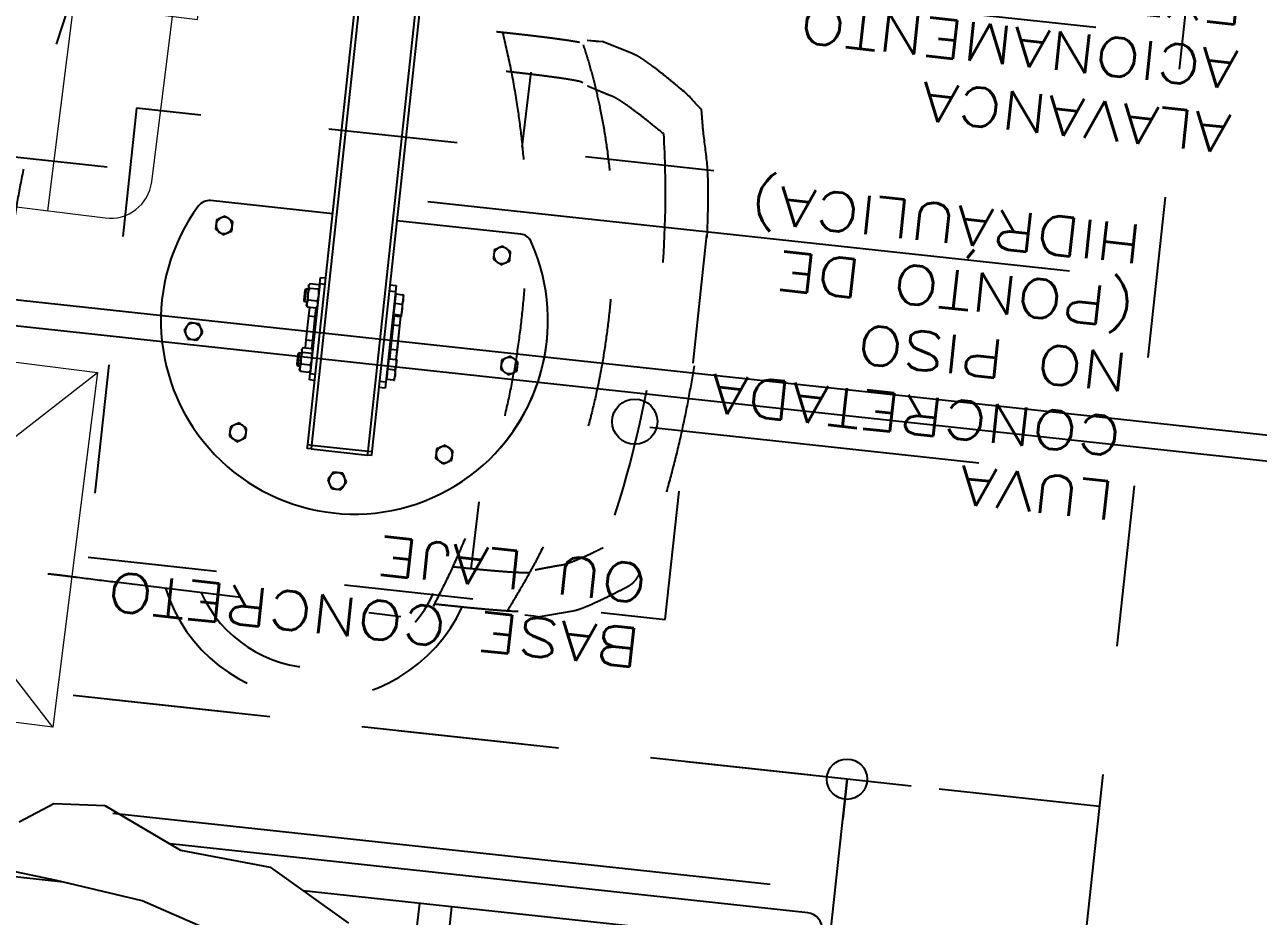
# Model space of a CAD drawing. Extents: x -14.2 to 52.3, y 2.5 to 90.9.
# Drawn here: x 28.096 to 29.052, y 37.531 to 38.222 of the extents above; entities that cross this region are included whole.
import ezdxf

# ---------------------------------------------------------------- set-up
doc = ezdxf.new("R2010")
doc.units = 0
for name, pattern in [('limpo_PINI-PSG-PE-0102-LAZ-R00$0$DASHDOT', [1, 0.5, -0.25, 0, -0.25]), ('limpo_PINI-PSG-PE-0102-LAZ-R00$0$DASHED2', [0.375, 0.25, -0.125]), ('limpo_PINI-PSG-PE-0102-LAZ-R00$0$HIDDEN', [0.375, 0.25, -0.125]), ('limpo_PINI-PSG-PE-0102-LAZ-R00$0$HIDDEN2', [0.1875, 0.125, -0.0625])]:
    doc.linetypes.add(name, pattern=pattern)
for name, color, linetype in [('limpo_PINI-PSG-PE-0102-LAZ-R00$0$E-TOMADAS', 1, 'Continuous'), ('limpo_PINI-PSG-PE-0102-LAZ-R00$0$LUMINÁRIAS', 1, 'Continuous'), ('limpo_PINI-PSG-PE-0102-LAZ-R00$0$PA_EQUI', 1, 'Continuous'), ('limpo_PINI-PSG-PE-0102-LAZ-R00$0$PA_INST_HIDR', 162, 'Continuous'), ('limpo_PINI-PSG-PE-0102-LAZ-R00$0$PA_PROJ_I', 2, 'limpo_PINI-PSG-PE-0102-LAZ-R00$0$DASHDOT'), ('limpo_PINI-PSG-PE-0102-LAZ-R00$0$XR_ELET', 31, 'Continuous'), ('XR_ARQT', 7, 'Continuous')]:
    doc.layers.add(name, color=color, linetype=linetype)
doc.layers.add('limpo_PINI-PSG-PE-0102-LAZ-R00$0$PA_VIEW', color=1, linetype='Continuous', plot=False)
doc.styles.add('limpo_PINI-PSG-PE-0102-LAZ-R00$0$COTA', font='romans.shx', dxfattribs={"width": 1.25})
doc.dimstyles.new('limpo_PINI-PSG-PE-0102-LAZ-R00$0$PA25-ARQ_2', dxfattribs={"dimscale": 0.025, "dimtxt": 1.5, "dimasz": 1.25, "dimexe": 0, "dimexo": 2, "dimgap": 0.8, "dimtad": 1, "dimdec": 0, "dimlfac": 100, "dimdsep": 46, "dimtxsty": 'limpo_PINI-PSG-PE-0102-LAZ-R00$0$COTA', "dimblk": 'limpo_PINI-PSG-PE-0102-LAZ-R00$0$_Origin', "dimcen": 2.5, "dimclrd": 256, "dimclre": 256, "dimclrt": 2, "dimadec": 0, "dimazin": 0, "dimtfac": 1, "dimtdec": 0, "dimtix": 1, "dimtmove": 2, "dimatfit": 3, "dimldrblk": 'limpo_PINI-PSG-PE-0102-LAZ-R00$0$setaleader', "dimfxl": 0, "dimarcsym": 0})

# ---------------------------------------------------------------- blocks, each defined once
blk = doc.blocks.new('limpo_PINI-PSG-PE-0102-LAZ-R00$0$A$C74B64764')
at = {"color": 251, "linetype": 'limpo_PINI-PSG-PE-0102-LAZ-R00$0$HIDDEN', "ltscale": 0.2}
for p, q in [((0.16313, 0.78818), (-0.06179, 0.79102)), ((-0.19379, 0.77261), (-0.16889, 0.77961)), ((-0.15718, 0.77934), (-0.1572, 0.77934)), ((-0.19474, 0.77237), (-0.19379, 0.77261)), ((-0.15742, 0.74628), (-0.15574, 0.74677)), ((-0.11194, 0.74845), (-0.1126, 0.69601)), ((-0.1161, 0.41908), (-0.11683, 0.36077)), ((-0.15742, 0.36445), (-0.15574, 0.36396)), ((-0.19474, 0.33837), (-0.19379, 0.33812)), ((-0.19379, 0.33812), (-0.16889, 0.33113)), ((-0.15718, 0.3314), (-0.1572, 0.3314))]:
    blk.add_line(p, q, dxfattribs=at)
at = {"color": 251, "linetype": 'limpo_PINI-PSG-PE-0102-LAZ-R00$0$HIDDEN', "ltscale": 0.2, "flags": 128}
for points in [[(-0.1572, 0.77934), (-0.16382, 0.77949), (-0.16889, 0.77961)], [(-0.15718, 0.77934), (-0.16413, 0.7795), (-0.16888, 0.77961)], [(-0.1572, 0.3314), (-0.16382, 0.33125), (-0.16889, 0.33113)], [(-0.15718, 0.3314), (-0.16413, 0.33124), (-0.16888, 0.33113)]]:
    blk.add_lwpolyline(points, dxfattribs=at)
at = {"color": 251, "linetype": 'limpo_PINI-PSG-PE-0102-LAZ-R00$0$HIDDEN', "ltscale": 0.2}
for centre, radius, start, end in [((0.00885, 0.73928), 0.12351, 23.58527, 161.50096), ((0.00885, 0.73928), 0.09886, 30.22586, 161.50096), ((0.12518, -2.23341), 3.02183, 88.75982, 89.28027), ((-0.00131, 0.56687), 0.15, 142.66981, 210.23657), ((-0.12227, 0.49637), 0.01, 210.23657, 243.03178)]:
    blk.add_arc(centre, radius, start, end, dxfattribs=at)
at = {"color": 251, "linetype": 'limpo_PINI-PSG-PE-0102-LAZ-R00$0$DASHED2'}
blk.add_arc((0, 0), 0.96433, 264.80472, 48.79405, dxfattribs=at)
at = {"color": 251, "linetype": 'limpo_PINI-PSG-PE-0102-LAZ-R00$0$HIDDEN', "ltscale": 0.2}
for points, knots in [([(0.2138, 0.78744), (0.2114, 0.78745), (0.20654, 0.78746), (0.20008, 0.78754), (0.19474, 0.78762), (0.19197, 0.78768), (0.19058, 0.78771)], [0, 0, 0, 0, 0.314845, 0.638822, 0.818589, 1, 1, 1, 1]), ([(-0.15453, 0.33496), (-0.15677, 0.34007), (-0.16125, 0.35029), (-0.16732, 0.36618), (-0.17327, 0.38358), (-0.17891, 0.40261), (-0.18408, 0.42331), (-0.18841, 0.44444), (-0.19189, 0.46589), (-0.19451, 0.48765), (-0.19623, 0.50967), (-0.19707, 0.5319), (-0.19701, 0.55425), (-0.19608, 0.5766), (-0.19426, 0.59885), (-0.19157, 0.62095), (-0.18797, 0.64285), (-0.18348, 0.66452), (-0.17814, 0.68588), (-0.17198, 0.70683), (-0.165, 0.72726), (-0.15743, 0.7468), (-0.15182, 0.7592), (-0.1491, 0.76522), (-0.14721, 0.76939), (-0.14533, 0.77357), (-0.14344, 0.77774)], [0, 0, 0, 0, 0.040215, 0.080451, 0.120666, 0.169339, 0.218126, 0.266952, 0.315739, 0.364411, 0.413338, 0.462418, 0.511577, 0.560737, 0.609817, 0.658744, 0.707765, 0.756942, 0.806199, 0.855456, 0.904635, 0.953657, 1, 1, 1, 1.032094, 1.032094, 1.032094, 1.032094]), ([(-0.08673, 0.77849), (-0.08801, 0.77849), (-0.09105, 0.77851), (-0.09575, 0.77851), (-0.10084, 0.7785), (-0.10581, 0.77849), (-0.11064, 0.77845), (-0.11532, 0.77841), (-0.11984, 0.77835), (-0.12419, 0.77829), (-0.12833, 0.77821), (-0.13228, 0.77811), (-0.136, 0.77801), (-0.13949, 0.7779), (-0.14275, 0.77777), (-0.14576, 0.77763), (-0.1485, 0.77748), (-0.15045, 0.77736), (-0.1514, 0.77729), (-0.15162, 0.77727)], [0, 0, 0, 0, 0.045132, 0.107178, 0.169235, 0.231306, 0.293396, 0.355509, 0.41765, 0.479829, 0.542054, 0.604339, 0.666702, 0.729171, 0.791781, 0.85459, 0.917687, 0.98122, 1, 1, 1, 1]), ([(-0.0914, 0.33235), (-0.09454, 0.3413), (-0.1008, 0.35922), (-0.10833, 0.38542), (-0.11454, 0.41067), (-0.1195, 0.43491), (-0.12351, 0.45934), (-0.1266, 0.48415), (-0.12872, 0.50932), (-0.12984, 0.5348), (-0.12993, 0.56029), (-0.129, 0.58554), (-0.12707, 0.6105), (-0.12418, 0.63514), (-0.12033, 0.65962), (-0.11547, 0.68412), (-0.10959, 0.7086), (-0.10264, 0.733), (-0.0948, 0.75709), (-0.08876, 0.77281), (-0.08575, 0.78067)], [0, 0, 0, 0, 0.062097, 0.124332, 0.178111, 0.231936, 0.28576, 0.339537, 0.39491, 0.450334, 0.505759, 0.561131, 0.615164, 0.669246, 0.723329, 0.777364, 0.832997, 0.88868, 0.944365, 1, 1, 1, 1]), ([(0.24588, 0.77556), (0.24768, 0.76764), (0.25139, 0.75137), (0.25617, 0.7264), (0.26037, 0.70076), (0.26385, 0.6749), (0.26662, 0.64866), (0.26865, 0.62206), (0.26991, 0.59513), (0.27038, 0.56811), (0.27007, 0.54128), (0.26899, 0.51466), (0.26717, 0.48829), (0.26461, 0.46201), (0.26129, 0.43564), (0.25719, 0.40922), (0.2523, 0.3828), (0.24673, 0.35658), (0.24242, 0.33933), (0.24026, 0.33071)], [0, 0, 0, 0, 0.055419, 0.113781, 0.172182, 0.230582, 0.288941, 0.348663, 0.408431, 0.468198, 0.527919, 0.586226, 0.644575, 0.702925, 0.761233, 0.820902, 0.880614, 0.940327, 1, 1, 1, 1]), ([(-0.23489, 0.74859), (-0.23244, 0.75025), (-0.22755, 0.75357), (-0.22076, 0.75798), (-0.21445, 0.76194), (-0.20891, 0.76526), (-0.20419, 0.76794), (-0.20026, 0.77002), (-0.197, 0.77157), (-0.1955, 0.7721), (-0.19474, 0.77237)], [0, 0, 0, 0, 0.1276934, 0.2553775, 0.3853173, 0.515242, 0.6350309, 0.7548119, 0.8774071, 1, 1, 1, 1]), ([(-0.24197, 0.73739), (-0.2416, 0.73855), (-0.24086, 0.74086), (-0.23903, 0.74415), (-0.23697, 0.74692), (-0.23556, 0.74805), (-0.23489, 0.74859)], [0, 0, 0, 0, 0.247299, 0.493884, 0.759666, 1, 1, 1, 1]), ([(-0.15578, 0.74676), (-0.15579, 0.74676), (-0.15583, 0.74675), (-0.15563, 0.74679), (-0.15519, 0.74687), (-0.15442, 0.74697), (-0.15331, 0.7471), (-0.15184, 0.74723), (-0.15003, 0.74737), (-0.14789, 0.74751), (-0.14543, 0.74765), (-0.14267, 0.74778), (-0.13964, 0.7479), (-0.13633, 0.74801), (-0.13277, 0.74811), (-0.12898, 0.7482), (-0.12496, 0.74828), (-0.12074, 0.74835), (-0.11633, 0.74841), (-0.11174, 0.74846), (-0.10699, 0.74849), (-0.10227, 0.74851), (-0.09907, 0.74852), (-0.09756, 0.74852)], [0, 0, 0, 0, 0.008209, 0.037448, 0.072683, 0.113074, 0.157801, 0.205704, 0.255746, 0.307164, 0.359466, 0.412339, 0.465595, 0.519109, 0.572808, 0.626639, 0.680566, 0.734566, 0.788622, 0.842722, 0.896854, 0.951013, 1, 1, 1, 1]), ([(-0.25081, 0.3748), (-0.25191, 0.38065), (-0.25438, 0.39472), (-0.26049, 0.41712), (-0.26343, 0.44203), (-0.2656, 0.46688), (-0.26705, 0.49165), (-0.26778, 0.5163), (-0.26783, 0.54094), (-0.26719, 0.56572), (-0.26585, 0.5906), (-0.26377, 0.61554), (-0.26095, 0.64034), (-0.25739, 0.66498), (-0.25305, 0.68939), (-0.248, 0.7136), (-0.24398, 0.72945), (-0.24197, 0.73739)], [0.0811782, 0.0811782, 0.0811782, 0.0811782, 0.1262057, 0.1890164, 0.251694, 0.3142774, 0.3756831, 0.437053, 0.4984068, 0.55976, 0.6223811, 0.6850389, 0.7477584, 0.8105721, 0.8735192, 0.9366446, 1, 1, 1, 1]), ([(-0.21192, 0.72132), (-0.21024, 0.7224), (-0.20628, 0.72492), (-0.20055, 0.72841), (-0.19493, 0.73169), (-0.19008, 0.73434), (-0.18598, 0.73638), (-0.18257, 0.73785), (-0.181, 0.73827), (-0.18022, 0.73849), (-0.17903, 0.73881), (-0.17785, 0.73913), (-0.17666, 0.73945)], [0.039435, 0.039435, 0.039435, 0.039435, 0.145032, 0.290695, 0.436343, 0.575139, 0.713924, 0.856968, 1, 1, 1, 1.21631, 1.21631, 1.21631, 1.21631]), ([(-0.18022, 0.73849), (-0.17951, 0.73866), (-0.17809, 0.73899), (-0.17478, 0.74002), (-0.17067, 0.74119), (-0.16582, 0.74272), (-0.16299, 0.74358), (-0.16127, 0.7441)], [0, 0, 0, 0, 0.090478, 0.180982, 0.541785, 0.72213, 1, 1, 1, 1]), ([(-0.22382, 0.39703), (-0.22708, 0.41634), (-0.22961, 0.43557), (-0.2346, 0.49086), (-0.23548, 0.5268), (-0.23209, 0.61691), (-0.22481, 0.6684), (-0.21192, 0.72132)], [0.1227564, 0.1227564, 0.1227564, 0.1227564, 0.2776068, 0.2776068, 0.5552137, 0.5552137, 0.9788229, 0.9788229, 0.9788229, 0.9788229]), ([(-0.22382, 0.39703), (-0.22048, 0.39489), (-0.21714, 0.39275), (-0.2138, 0.39062), (-0.21149, 0.38913), (-0.20685, 0.38616), (-0.20055, 0.38233), (-0.19493, 0.37905), (-0.19008, 0.3764), (-0.18598, 0.37436), (-0.18257, 0.37289), (-0.181, 0.37246), (-0.18022, 0.37225), (-0.17903, 0.37193), (-0.17785, 0.37161), (-0.17666, 0.37129)], [-0.209191, -0.209191, -0.209191, -0.209191, 0, 0, 0, 0.145032, 0.290695, 0.436343, 0.575139, 0.713924, 0.856968, 1, 1, 1, 1.21631, 1.21631, 1.21631, 1.21631]), ([(-0.25081, 0.3748), (-0.24458, 0.37058), (-0.24208, 0.36636), (-0.23489, 0.36214), (-0.23244, 0.36048), (-0.22755, 0.35717), (-0.22076, 0.35275), (-0.21445, 0.34879), (-0.20891, 0.34548), (-0.20419, 0.34279), (-0.20026, 0.34072), (-0.197, 0.33917), (-0.1955, 0.33863), (-0.19474, 0.33837)], [-0.324774, -0.324774, -0.324774, -0.324774, 0, 0, 0, 0.127693, 0.255378, 0.385317, 0.515242, 0.635031, 0.754812, 0.877407, 1, 1, 1, 1]), ([(-0.18022, 0.37225), (-0.17951, 0.37208), (-0.17809, 0.37174), (-0.17478, 0.37072), (-0.17067, 0.36954), (-0.16582, 0.36801), (-0.16299, 0.36715), (-0.16127, 0.36663)], [0, 0, 0, 0, 0.090478, 0.180982, 0.541785, 0.72213, 1, 1, 1, 1]), ([(-0.15578, 0.36397), (-0.15579, 0.36398), (-0.15583, 0.36399), (-0.15563, 0.36394), (-0.15519, 0.36387), (-0.15442, 0.36376), (-0.15331, 0.36364), (-0.15184, 0.3635), (-0.15003, 0.36336), (-0.14789, 0.36322), (-0.14543, 0.36309), (-0.14267, 0.36296), (-0.13964, 0.36284), (-0.13633, 0.36272), (-0.13277, 0.36262), (-0.12898, 0.36253), (-0.12496, 0.36245), (-0.12074, 0.36238), (-0.11633, 0.36232), (-0.11174, 0.36228), (-0.10699, 0.36224), (-0.10227, 0.36222), (-0.09907, 0.36222), (-0.09756, 0.36222)], [0, 0, 0, 0, 0.008209, 0.037448, 0.072683, 0.113074, 0.157801, 0.205704, 0.255746, 0.307164, 0.359466, 0.412339, 0.465595, 0.519109, 0.572808, 0.626639, 0.680566, 0.734566, 0.788622, 0.842722, 0.896854, 0.951013, 1, 1, 1, 1]), ([(-0.08673, 0.33225), (-0.08801, 0.33224), (-0.09105, 0.33223), (-0.09575, 0.33222), (-0.10084, 0.33223), (-0.10581, 0.33225), (-0.11064, 0.33228), (-0.11532, 0.33232), (-0.11984, 0.33238), (-0.12419, 0.33245), (-0.12833, 0.33253), (-0.13228, 0.33262), (-0.136, 0.33272), (-0.13949, 0.33284), (-0.14275, 0.33296), (-0.14576, 0.3331), (-0.1485, 0.33325), (-0.15045, 0.33337), (-0.1514, 0.33345), (-0.15162, 0.33346)], [0, 0, 0, 0, 0.045132, 0.107178, 0.169235, 0.231306, 0.293396, 0.355509, 0.41765, 0.479829, 0.542054, 0.604339, 0.666702, 0.729171, 0.791781, 0.85459, 0.917687, 0.98122, 1, 1, 1, 1])]:
    blk.add_open_spline(points, degree=3, knots=knots, dxfattribs=at)
blk = doc.blocks.new('limpo_PINI-PSG-PE-0102-LAZ-R00$0$_Origin')
at = {"color": 0, "lineweight": -2}
blk.add_line((0, 0), (-1, 0), dxfattribs=at)
at = {"color": 14, "lineweight": -2}
blk.add_circle((0, 0), 0.5, dxfattribs=at)
blk = doc.blocks.new('*D85')
at = {"layer": 'Defpoints', "linetype": 'limpo_PINI-PSG-PE-0102-LAZ-R00$0$HIDDEN2', "lineweight": -2, "transparency": 16777216}
for p, q in [((-0.05, 0.4), (0, 0.4)), ((0, 0.36875), (0, -0.36875)), ((-0.05, -0.4), (0, -0.4))]:
    blk.add_line(p, q, dxfattribs=at)
at = {"layer": 'Defpoints', "color": 0, "linetype": 'limpo_PINI-PSG-PE-0102-LAZ-R00$0$HIDDEN2', "transparency": 16777216}
for p in [(0, 0.4), (0, -0.4), (0, -0.4)]:
    blk.add_point(p, dxfattribs=at)
at = {"layer": 'Defpoints', "linetype": 'limpo_PINI-PSG-PE-0102-LAZ-R00$0$HIDDEN2', "lineweight": -2, "transparency": 16777216, "xscale": 0.03125, "yscale": 0.03125, "zscale": 0.03125}
for p, rotation in [((0, 0.4), 90), ((0, -0.4), 270)]:
    blk.add_blockref('limpo_PINI-PSG-PE-0102-LAZ-R00$0$_Origin', p, dxfattribs=dict(at, rotation=rotation))
at = {"layer": 'Defpoints', "color": 2, "linetype": 'limpo_PINI-PSG-PE-0102-LAZ-R00$0$HIDDEN2', "transparency": 16777216, "insert": (-0.03875, 0), "char_height": 0.0375, "attachment_point": 5, "rotation": 90, "style": 'limpo_PINI-PSG-PE-0102-LAZ-R00$0$COTA'}
blk.add_mtext('80', dxfattribs=at)
blk = doc.blocks.new('limpo_PINI-PSG-PE-0102-LAZ-R00$0$setaleader')
h = blk.add_hatch(color=12)
h.paths.add_polyline_path([(-0.105, 0), (0, 0), (-1.054, 1.054), (-1.054, 0.685)])
h.paths.add_polyline_path([(0, 0), (-0.105, 0), (-1.054, -0.685), (-1.054, -1.054)])
at = {"color": 12}
blk.add_line((0, 0), (-1, 0), dxfattribs=at)
blk = doc.blocks.new('*U460', base_point=(94.9036, -15.6148))
at = {"layer": 'limpo_PINI-PSG-PE-0102-LAZ-R00$0$E-TOMADAS', "lineweight": 0}
for p, q in [((94.90373, -15.43369), (94.90373, -15.7959)), ((94.93607, -15.43369), (94.90373, -15.43369)), ((94.93607, -15.7959), (94.93607, -15.43369)), ((94.90373, -15.4531), (94.77437, -15.4531)), ((94.34524, -15.7534), (94.34524, -15.4762)), ((94.34524, -15.7534), (94.62244, -15.4762)), ((94.34524, -15.4762), (94.62244, -15.7534)), ((94.34524, -15.4762), (94.62244, -15.4762)), ((94.62244, -15.4762), (94.62244, -15.7534)), ((94.74203, -15.48544), (94.74203, -15.74416)), ((94.74203, -15.53024), (94.9036, -15.53024)), ((94.62244, -15.6148), (94.74203, -15.6148)), ((94.74203, -15.6148), (94.9036, -15.6148)), ((94.74203, -15.69936), (94.9036, -15.69936)), ((94.62244, -15.7534), (94.34524, -15.7534)), ((94.77437, -15.7765), (94.90373, -15.7765)), ((94.90373, -15.7959), (94.93607, -15.7959))]:
    blk.add_line(p, q, dxfattribs=at)
for centre, start, end in [((94.77437, -15.48544), 90, 180), ((94.77437, -15.74416), 180, 270)]:
    blk.add_arc(centre, 0.03234, start, end, dxfattribs=at)
blk = doc.blocks.new('limpo_PINI-PSG-PE-0102-LAZ-R00$0$A$C1A297CD0')
at = {"layer": 'limpo_PINI-PSG-PE-0102-LAZ-R00$0$LUMINÁRIAS', "rotation": 82.82619278743259}
blk.add_blockref('*U460', (15.96827, 16.63942), dxfattribs=at)
blk = doc.blocks.new('limpo_PINI-PSG-PE-0102-LAZ-R00$0$A$C542bfc4c')
blk.add_blockref('limpo_PINI-PSG-PE-0102-LAZ-R00$0$A$C1A297CD0', (0, 0))
blk = doc.blocks.new('limpo_PINI-PSG-PE-0102-LAZ-R00$0$CADEIRA RODAS')
at = {"color": 8}
for p, q in [((0.47936, -0.23062), (0.53293, -0.24753)), ((0.43707, -0.28419), (0.37222, -0.24753)), ((0.53293, -0.24753), (0.60059, -0.25599)), ((0.29417, -0.26875), (0.29417, -0.24907)), ((0.31917, -0.26875), (0.31917, -0.24907)), ((0.59521, -0.25532), (0.69668, -0.25532)), ((0.60059, -0.25599), (0.65698, -0.26163)), ((0.01917, -0.26875), (0.40976, -0.26875)), ((0.50755, -0.28983), (0.43707, -0.28419)), ((0.01917, -0.29375), (0.51619, -0.29375)), ((0.56958, -0.31802), (0.50755, -0.28983)), ((0.63442, -0.29828), (0.60905, -0.3152)), ((0.05042, -0.3125), (0.56292, -0.3125)), ((0.60905, -0.3152), (0.56958, -0.31802))]:
    blk.add_line(p, q, dxfattribs=at)
at = {"color": 252, "linetype": 'limpo_PINI-PSG-PE-0102-LAZ-R00$0$HIDDEN2'}
blk.add_lwpolyline([(0, -0.4), (1.2, -0.4), (1.2, 0.4), (0, 0.4)], close=True, dxfattribs=at)
at = {"color": 8}
blk.add_arc((0.01917, -0.28125), 0.0125, 90, 270, dxfattribs=at)
at = {"layer": 'Defpoints', "color": 252, "linetype": 'limpo_PINI-PSG-PE-0102-LAZ-R00$0$HIDDEN2'}
dim = blk.add_linear_dim(base=(0, -0.4), p1=(0, 0.4), p2=(0, -0.4), angle=90, dimstyle='limpo_PINI-PSG-PE-0102-LAZ-R00$0$PA25-ARQ_2', dxfattribs=at)
dim.commit()
dim.dimension.update_dxf_attribs({"geometry": '*D85', "text_midpoint": (-0.03875, 0)})
blk = doc.blocks.new('limpo_PINI-PSG-PE-0102-LAZ-R00$0$EQUIP TRANSF DW')
at = {"linetype": 'Continuous', "lineweight": 25}
for p, q in [((0.61078, 0.51892), (0.60895, 0.51575)), ((0.60712, 0.51257), (0.60895, 0.5094)), ((0.61812, 0.50622), (0.61995, 0.5094)), ((0.62178, 0.51257), (0.61995, 0.51575)), ((0.5341, 0.49066), (0.53093, 0.48883)), ((0.54045, 0.487), (0.53728, 0.48883)), ((0.5901, 0.48707), (0.5901, 0.49007)), ((0.5901, 0.49007), (0.5931, 0.49007)), ((0.5931, 0.49007), (0.5931, 0.48707)), ((0.6371, 0.49007), (0.5931, 0.49007)), ((0.6371, 0.48707), (0.6371, 0.49007)), ((0.6371, 0.49007), (0.6401, 0.49007)), ((0.6401, 0.49007), (0.6401, 0.48707)), ((0.69484, 0.49066), (0.69167, 0.48883)), ((0.52775, 0.47966), (0.53093, 0.47783)), ((0.5931, 0.48707), (0.5901, 0.48707)), ((0.5901, -0.1072), (0.5901, 0.48707)), ((0.6371, 0.48707), (0.5931, 0.48707)), ((0.5931, 0.48707), (0.5931, -0.10622)), ((0.6401, 0.48707), (0.6371, 0.48707)), ((0.6371, -0.1062), (0.6371, 0.48707)), ((0.6401, 0.48707), (0.6401, -0.10719)), ((0.68849, 0.487), (0.68849, 0.48333)), ((0.70119, 0.47966), (0.70119, 0.48333)), ((0.5341, 0.476), (0.53728, 0.47783)), ((0.69484, 0.476), (0.69802, 0.47783)), ((0.5852, 0.43207), (0.5852, 0.43707)), ((0.5852, 0.43707), (0.5901, 0.43707)), ((0.5852, 0.36207), (0.5852, 0.43207)), ((0.5901, 0.43207), (0.5852, 0.43207)), ((0.6401, 0.43707), (0.6442, 0.43707)), ((0.6442, 0.43207), (0.6401, 0.43207)), ((0.6442, 0.43707), (0.6442, 0.43207)), ((0.6442, 0.36207), (0.6442, 0.43207)), ((0.64458, 0.43074), (0.6442, 0.43007)), ((0.64465, 0.43072), (0.64491, 0.43123)), ((0.64491, 0.43123), (0.65189, 0.43123)), ((0.65215, 0.43072), (0.65189, 0.43123)), ((0.6526, 0.43007), (0.65222, 0.43074)), ((0.57857, 0.43007), (0.57857, 0.42607)), ((0.57857, 0.42607), (0.57857, 0.41807)), ((0.5846, 0.43007), (0.57928, 0.43007)), ((0.5846, 0.42207), (0.57928, 0.42207)), ((0.5852, 0.43007), (0.5846, 0.43007)), ((0.5846, 0.43007), (0.5846, 0.42607)), ((0.5846, 0.42607), (0.5846, 0.42207)), ((0.5846, 0.42207), (0.5846, 0.41807)), ((0.64491, 0.42561), (0.65189, 0.42561)), ((0.6526, 0.43007), (0.6526, 0.42842)), ((0.6526, 0.42103), (0.6526, 0.42842)), ((0.65437, 0.42707), (0.6526, 0.42707)), ((0.6526, 0.41468), (0.6526, 0.42103)), ((0.6552, 0.42625), (0.65437, 0.42707)), ((0.65437, 0.41707), (0.65437, 0.42707)), ((0.6552, 0.4179), (0.6552, 0.42625)), ((0.49135, 0.41661), (0.48817, 0.41478)), ((0.4977, 0.41295), (0.49452, 0.41478)), ((0.57857, 0.41407), (0.57857, 0.41807)), ((0.5791, 0.41407), (0.5791, 0.38051)), ((0.5792, 0.40653), (0.5792, 0.41407)), ((0.5846, 0.41407), (0.57928, 0.41407)), ((0.5842, 0.40653), (0.5842, 0.41407)), ((0.5846, 0.41807), (0.5846, 0.41407)), ((0.5846, 0.41407), (0.5852, 0.41407)), ((0.6442, 0.41407), (0.64458, 0.41341)), ((0.6447, 0.41323), (0.6447, 0.38081)), ((0.64491, 0.41645), (0.65189, 0.41645)), ((0.64491, 0.41292), (0.65189, 0.41292)), ((0.6452, 0.40653), (0.6452, 0.41292)), ((0.6502, 0.40653), (0.6502, 0.41292)), ((0.65222, 0.41341), (0.6526, 0.41407)), ((0.6526, 0.41707), (0.65437, 0.41707)), ((0.6526, 0.41468), (0.6526, 0.41407)), ((0.65437, 0.41707), (0.6552, 0.4179)), ((0.73391, 0.41563), (0.73208, 0.41246)), ((0.74125, 0.41563), (0.73758, 0.41563)), ((0.485, 0.40561), (0.48817, 0.40378)), ((0.49135, 0.40195), (0.49452, 0.40378)), ((0.5842, 0.40653), (0.5792, 0.40653)), ((0.5792, 0.38762), (0.5792, 0.40653)), ((0.5842, 0.38762), (0.5842, 0.40653)), ((0.6502, 0.40653), (0.6452, 0.40653)), ((0.6452, 0.38762), (0.6452, 0.40653)), ((0.6502, 0.38762), (0.6502, 0.40653)), ((0.73391, 0.40293), (0.73758, 0.40293)), ((0.74125, 0.40293), (0.74308, 0.40611)), ((0.5842, 0.38762), (0.5792, 0.38762)), ((0.5792, 0.38056), (0.5792, 0.38762)), ((0.5842, 0.38061), (0.5842, 0.38762)), ((0.6502, 0.38762), (0.6452, 0.38762)), ((0.6452, 0.38123), (0.6452, 0.38762)), ((0.6502, 0.38123), (0.6502, 0.38762)), ((0.57857, 0.38001), (0.57857, 0.37513)), ((0.57857, 0.37513), (0.57857, 0.3672)), ((0.5846, 0.38061), (0.57928, 0.38061)), ((0.5846, 0.3794), (0.57928, 0.3794)), ((0.5846, 0.38061), (0.5846, 0.38001)), ((0.5852, 0.38007), (0.5846, 0.38007)), ((0.5846, 0.38001), (0.5846, 0.3794)), ((0.5846, 0.3794), (0.5846, 0.37513)), ((0.5846, 0.37513), (0.5846, 0.37086)), ((0.64458, 0.38074), (0.6442, 0.38007)), ((0.64465, 0.38072), (0.64491, 0.38123)), ((0.64491, 0.38123), (0.65189, 0.38123)), ((0.64491, 0.37561), (0.65189, 0.37561)), ((0.65215, 0.38072), (0.65189, 0.38123)), ((0.6526, 0.38007), (0.65222, 0.38074)), ((0.6526, 0.38007), (0.6526, 0.37842)), ((0.6526, 0.37103), (0.6526, 0.37842)), ((0.65437, 0.37707), (0.6526, 0.37707)), ((0.6552, 0.37625), (0.65437, 0.37707)), ((0.65437, 0.36707), (0.65437, 0.37707)), ((0.6552, 0.3679), (0.6552, 0.37625)), ((0.57857, 0.3672), (0.57857, 0.36407)), ((0.5846, 0.37086), (0.57928, 0.37086)), ((0.5846, 0.36354), (0.57928, 0.36354)), ((0.5846, 0.37086), (0.5846, 0.3672)), ((0.5846, 0.3672), (0.5846, 0.36354)), ((0.5846, 0.36407), (0.5852, 0.36407)), ((0.6442, 0.36407), (0.64458, 0.36341)), ((0.64491, 0.36645), (0.65189, 0.36645)), ((0.65222, 0.36341), (0.6526, 0.36407)), ((0.6526, 0.36468), (0.6526, 0.37103)), ((0.6526, 0.36707), (0.65437, 0.36707)), ((0.6526, 0.36468), (0.6526, 0.36407)), ((0.65437, 0.36707), (0.6552, 0.3679)), ((0.5852, 0.35707), (0.5852, 0.36207)), ((0.5852, 0.36207), (0.5901, 0.36207)), ((0.5901, 0.35707), (0.5852, 0.35707)), ((0.6401, 0.36207), (0.6442, 0.36207)), ((0.6442, 0.35707), (0.6401, 0.35707)), ((0.6442, 0.36207), (0.6442, 0.35707)), ((0.64491, 0.36292), (0.65189, 0.36292)), ((0.5062, 0.33241), (0.50302, 0.33057)), ((0.51255, 0.32874), (0.50937, 0.33057)), ((0.72274, 0.33241), (0.71956, 0.33057)), ((0.72909, 0.32874), (0.72591, 0.33057)), ((0.49985, 0.32141), (0.50302, 0.31958)), ((0.5062, 0.31774), (0.50937, 0.31958)), ((0.71639, 0.32141), (0.71956, 0.31958)), ((0.72274, 0.31774), (0.72591, 0.31958)), ((0.4935, 0.30707), (0.5901, 0.30707)), ((0.6401, 0.30707), (0.7354, 0.30707))]:
    blk.add_line(p, q, dxfattribs=at)
at = {"color": 252, "linetype": 'limpo_PINI-PSG-PE-0102-LAZ-R00$0$HIDDEN2'}
for points in [[(0, 0), (0, 2.7)], [(0, 0.7), (1.79998, 0.7)]]:
    blk.add_lwpolyline(points, dxfattribs=at)
at = {"color": 8}
blk.add_lwpolyline([(0.12148, 0.44541), (0.37781, 0.44541)], dxfattribs=at)
at = {"color": 5}
blk.add_circle((0.39002, 0.44207), 0.0175, dxfattribs=at)
at = {"linetype": 'Continuous', "lineweight": 25}
for centre, radius, start, end in [((0.61445, 0.38757), 0.15, 329.76343, 210.23657), ((0.61445, 0.51257), 0.00635, 90, 150), ((0.61445, 0.51257), 0.00635, 30, 90), ((0.61445, 0.51257), 0.00635, 150, 210), ((0.61445, 0.51257), 0.00635, 210, 270), ((0.61445, 0.51257), 0.00635, 270, 330), ((0.61445, 0.51257), 0.00635, 330, 30), ((0.5341, 0.48333), 0.00635, 120, 180), ((0.5341, 0.48333), 0.00635, 60, 120), ((0.5341, 0.48333), 0.00635, 0, 60), ((0.69484, 0.48333), 0.00635, 120, 180), ((0.69484, 0.48333), 0.00635, 60, 120), ((0.69484, 0.48333), 0.00635, 0, 60), ((0.5341, 0.48333), 0.00635, 180, 240), ((0.5341, 0.48333), 0.00635, 300, 0), ((0.69484, 0.48333), 0.00635, 180, 240), ((0.69484, 0.48333), 0.00635, 300, 0), ((0.5341, 0.48333), 0.00635, 240, 300), ((0.69484, 0.48333), 0.00635, 240, 300), ((0.49135, 0.40928), 0.00635, 120, 180), ((0.49135, 0.40928), 0.00635, 60, 120), ((0.49135, 0.40928), 0.00635, 0, 60), ((0.73758, 0.40928), 0.00635, 150, 210), ((0.73758, 0.40928), 0.00635, 90, 150), ((0.73758, 0.40928), 0.00635, 30, 90), ((0.73758, 0.40928), 0.00635, 330, 30), ((0.49135, 0.40928), 0.00635, 180, 240), ((0.49135, 0.40928), 0.00635, 240, 300), ((0.49135, 0.40928), 0.00635, 300, 0), ((0.73758, 0.40928), 0.00635, 210, 270), ((0.73758, 0.40928), 0.00635, 270, 330), ((0.5062, 0.32507), 0.00635, 120, 180), ((0.5062, 0.32507), 0.00635, 180, 240), ((0.5062, 0.32507), 0.00635, 60, 120), ((0.5062, 0.32507), 0.00635, 0, 60), ((0.5062, 0.32507), 0.00635, 300, 0), ((0.72274, 0.32507), 0.00635, 120, 180), ((0.72274, 0.32507), 0.00635, 180, 240), ((0.72274, 0.32507), 0.00635, 60, 120), ((0.72274, 0.32507), 0.00635, 0, 60), ((0.72274, 0.32507), 0.00635, 300, 0), ((0.5062, 0.32507), 0.00635, 240, 300), ((0.72274, 0.32507), 0.00635, 240, 300), ((0.4935, 0.31707), 0.01, 210.23657, 270), ((0.7354, 0.31707), 0.01, 270, 329.76343)]:
    blk.add_arc(centre, radius, start, end, dxfattribs=at)
for points, knots in [([(0.61445, 0.51892), (0.61347, 0.51892), (0.61223, 0.51892), (0.61104, 0.51892), (0.61078, 0.51892)], [0, 0, 0, 0, 0.788998, 1, 1, 1, 1]), ([(0.61812, 0.51892), (0.61719, 0.51892), (0.61598, 0.51892), (0.61474, 0.51892), (0.61445, 0.51892)], [0, 0, 0, 0, 0.768151, 1, 1, 1, 1]), ([(0.61995, 0.51575), (0.61991, 0.51582), (0.61929, 0.5169), (0.61868, 0.51795), (0.61812, 0.51892)], [0, 0, 0, 0, 0.0702112, 1, 1, 1, 1]), ([(0.60895, 0.51575), (0.60891, 0.51567), (0.60829, 0.5146), (0.60768, 0.51355), (0.60712, 0.51257)], [0, 0, 0, 0, 0.070224, 1, 1, 1, 1]), ([(0.60895, 0.5094), (0.60899, 0.50932), (0.60961, 0.50825), (0.61022, 0.5072), (0.61078, 0.50622)], [0, 0, 0, 0, 0.0702112, 1, 1, 1, 1]), ([(0.61995, 0.5094), (0.61999, 0.50947), (0.62061, 0.51055), (0.62122, 0.5116), (0.62178, 0.51257)], [0, 0, 0, 0, 0.0702242, 1, 1, 1, 1]), ([(0.61078, 0.50622), (0.61104, 0.50622), (0.61223, 0.50622), (0.61347, 0.50622), (0.61445, 0.50622)], [0, 0, 0, 0, 0.211002, 1, 1, 1, 1]), ([(0.61445, 0.50622), (0.61474, 0.50622), (0.61598, 0.50622), (0.61719, 0.50622), (0.61812, 0.50622)], [0, 0, 0, 0, 0.231849, 1, 1, 1, 1]), ([(0.53093, 0.48883), (0.53085, 0.48879), (0.52978, 0.48817), (0.52873, 0.48756), (0.52775, 0.487)], [0, 0, 0, 0, 0.070218, 1, 1, 1, 1]), ([(0.53728, 0.48883), (0.5372, 0.48887), (0.53613, 0.48949), (0.53508, 0.4901), (0.5341, 0.49066)], [0, 0, 0, 0, 0.070208, 1, 1, 1, 1]), ([(0.69167, 0.48883), (0.69159, 0.48879), (0.69052, 0.48817), (0.68947, 0.48756), (0.68849, 0.487)], [0, 0, 0, 0, 0.0702178, 1, 1, 1, 1]), ([(0.69802, 0.48883), (0.69717, 0.48932), (0.69609, 0.48994), (0.69506, 0.49054), (0.69484, 0.49066)], [0, 0, 0, 0, 0.788993, 1, 1, 1, 1]), ([(0.70119, 0.487), (0.70039, 0.48746), (0.69934, 0.48807), (0.69827, 0.48869), (0.69802, 0.48883)], [0, 0, 0, 0, 0.76815, 1, 1, 1, 1]), ([(0.52775, 0.487), (0.52775, 0.48607), (0.52775, 0.48486), (0.52775, 0.48362), (0.52775, 0.48333)], [0, 0, 0, 0, 0.768164, 1, 1, 1, 1]), ([(0.52775, 0.48333), (0.52775, 0.48235), (0.52775, 0.48111), (0.52775, 0.47992), (0.52775, 0.47966)], [0, 0, 0, 0, 0.789001, 1, 1, 1, 1]), ([(0.53728, 0.47783), (0.53735, 0.47787), (0.53842, 0.47849), (0.53947, 0.4791), (0.54045, 0.47966)], [0, 0, 0, 0, 0.0702178, 1, 1, 1, 1]), ([(0.54045, 0.48333), (0.54045, 0.48362), (0.54045, 0.48486), (0.54045, 0.48607), (0.54045, 0.487)], [0, 0, 0, 0, 0.231836, 1, 1, 1, 1]), ([(0.54045, 0.47966), (0.54045, 0.47992), (0.54045, 0.48111), (0.54045, 0.48235), (0.54045, 0.48333)], [0, 0, 0, 0, 0.210999, 1, 1, 1, 1]), ([(0.68849, 0.48333), (0.68849, 0.48324), (0.68849, 0.48201), (0.68849, 0.48079), (0.68849, 0.47966)], [0, 0, 0, 0, 0.070211, 1, 1, 1, 1]), ([(0.68849, 0.47966), (0.68871, 0.47954), (0.68974, 0.47894), (0.69082, 0.47832), (0.69167, 0.47783)], [0, 0, 0, 0, 0.210998, 1, 1, 1, 1]), ([(0.69802, 0.47783), (0.69809, 0.47787), (0.69917, 0.47849), (0.70022, 0.4791), (0.70119, 0.47966)], [0, 0, 0, 0, 0.070218, 1, 1, 1, 1]), ([(0.70119, 0.48333), (0.70119, 0.48342), (0.70119, 0.48466), (0.70119, 0.48587), (0.70119, 0.487)], [0, 0, 0, 0, 0.070212, 1, 1, 1, 1]), ([(0.53093, 0.47783), (0.531, 0.47779), (0.53207, 0.47717), (0.53312, 0.47656), (0.5341, 0.476)], [0, 0, 0, 0, 0.070208, 1, 1, 1, 1]), ([(0.69167, 0.47783), (0.69192, 0.47769), (0.69299, 0.47707), (0.69404, 0.47646), (0.69484, 0.476)], [0, 0, 0, 0, 0.231851, 1, 1, 1, 1]), ([(0.6442, 0.42842), (0.6442, 0.42849), (0.64421, 0.42899), (0.64436, 0.42995), (0.64473, 0.4308), (0.64491, 0.43123)], [0, 0, 0, 0, 0.070099, 0.530782, 1, 1, 1, 1]), ([(0.6526, 0.42842), (0.6526, 0.42849), (0.65259, 0.42899), (0.65244, 0.42995), (0.65207, 0.4308), (0.65189, 0.43123)], [0, 0, 0, 0, 0.070099, 0.530782, 1, 1, 1, 1]), ([(0.57857, 0.42607), (0.57857, 0.42617), (0.57858, 0.42689), (0.57873, 0.42824), (0.5791, 0.42946), (0.57928, 0.43007)], [0, 0, 0, 0, 0.07008, 0.530776, 1, 1, 1, 1]), ([(0.57928, 0.43007), (0.57899, 0.43007), (0.57861, 0.43007), (0.57858, 0.43007), (0.57857, 0.43007)], [0, 0, 0, 0, 0.785608, 1, 1, 1, 1]), ([(0.57928, 0.42207), (0.57908, 0.42272), (0.57868, 0.42404), (0.57861, 0.42539), (0.57857, 0.42607)], [0, 0, 0, 0, 0.495447, 1, 1, 1, 1]), ([(0.57857, 0.41807), (0.57857, 0.41817), (0.57858, 0.41889), (0.57873, 0.42024), (0.5791, 0.42146), (0.57928, 0.42207)], [0, 0, 0, 0, 0.070092, 0.530793, 1, 1, 1, 1]), ([(0.64491, 0.42561), (0.64471, 0.42607), (0.64431, 0.42699), (0.64424, 0.42794), (0.6442, 0.42842)], [0, 0, 0, 0, 0.495475, 1, 1, 1, 1]), ([(0.6442, 0.42103), (0.6442, 0.42114), (0.64421, 0.42196), (0.64436, 0.42351), (0.64473, 0.42491), (0.64491, 0.42561)], [0, 0, 0, 0, 0.07008, 0.530777, 1, 1, 1, 1]), ([(0.64491, 0.41645), (0.64471, 0.4172), (0.64431, 0.4187), (0.64424, 0.42025), (0.6442, 0.42103)], [0, 0, 0, 0, 0.495457, 1, 1, 1, 1]), ([(0.65189, 0.42561), (0.65209, 0.42607), (0.65249, 0.42699), (0.65256, 0.42794), (0.6526, 0.42842)], [0, 0, 0, 0, 0.495475, 1, 1, 1, 1]), ([(0.6526, 0.42103), (0.6526, 0.42114), (0.65259, 0.42196), (0.65244, 0.42351), (0.65207, 0.42491), (0.65189, 0.42561)], [0, 0, 0, 0, 0.070081, 0.530777, 1, 1, 1, 1]), ([(0.65189, 0.41645), (0.65209, 0.4172), (0.65249, 0.4187), (0.65256, 0.42025), (0.6526, 0.42103)], [0, 0, 0, 0, 0.495457, 1, 1, 1, 1]), ([(0.48817, 0.41478), (0.4881, 0.41474), (0.48703, 0.41412), (0.48598, 0.41351), (0.485, 0.41295)], [0, 0, 0, 0, 0.070214, 1, 1, 1, 1]), ([(0.485, 0.41295), (0.485, 0.41269), (0.485, 0.4115), (0.485, 0.41026), (0.485, 0.40928)], [0, 0, 0, 0, 0.2110025, 1, 1, 1, 1]), ([(0.49452, 0.41478), (0.49445, 0.41482), (0.49338, 0.41544), (0.49233, 0.41605), (0.49135, 0.41661)], [0, 0, 0, 0, 0.070208, 1, 1, 1, 1]), ([(0.4977, 0.40928), (0.4977, 0.41026), (0.4977, 0.4115), (0.4977, 0.41269), (0.4977, 0.41295)], [0, 0, 0, 0, 0.7889975, 1, 1, 1, 1]), ([(0.57928, 0.41407), (0.57908, 0.41472), (0.57868, 0.41604), (0.57861, 0.41739), (0.57857, 0.41807)], [0, 0, 0, 0, 0.495464, 1, 1, 1, 1]), ([(0.57857, 0.41407), (0.57858, 0.41407), (0.57861, 0.41407), (0.57899, 0.41407), (0.57928, 0.41407)], [0, 0, 0, 0, 0.214392, 1, 1, 1, 1]), ([(0.6442, 0.41468), (0.64421, 0.41485), (0.64425, 0.41544), (0.64463, 0.41603), (0.64491, 0.41645)], [0, 0, 0, 0, 0.268636, 1, 1, 1, 1]), ([(0.64491, 0.41292), (0.64481, 0.41306), (0.64439, 0.41364), (0.64428, 0.41424), (0.6442, 0.41468)], [0, 0, 0, 0, 0.257548, 1, 1, 1, 1]), ([(0.6526, 0.41468), (0.65259, 0.41485), (0.65255, 0.41544), (0.65217, 0.41603), (0.65189, 0.41645)], [0, 0, 0, 0, 0.268636, 1, 1, 1, 1]), ([(0.65189, 0.41292), (0.65199, 0.41306), (0.65241, 0.41364), (0.65252, 0.41424), (0.6526, 0.41468)], [0, 0, 0, 0, 0.257548, 1, 1, 1, 1]), ([(0.73208, 0.41246), (0.73204, 0.41238), (0.73142, 0.41131), (0.73081, 0.41026), (0.73025, 0.40928)], [0, 0, 0, 0, 0.070211, 1, 1, 1, 1]), ([(0.73758, 0.41563), (0.73749, 0.41563), (0.73626, 0.41563), (0.73504, 0.41563), (0.73391, 0.41563)], [0, 0, 0, 0, 0.0702121, 1, 1, 1, 1]), ([(0.74308, 0.41246), (0.74259, 0.4133), (0.74197, 0.41438), (0.74137, 0.41541), (0.74125, 0.41563)], [0, 0, 0, 0, 0.788996, 1, 1, 1, 1]), ([(0.74491, 0.40928), (0.74445, 0.41008), (0.74384, 0.41113), (0.74322, 0.41221), (0.74308, 0.41246)], [0, 0, 0, 0, 0.768151, 1, 1, 1, 1]), ([(0.485, 0.40928), (0.485, 0.40899), (0.485, 0.40775), (0.485, 0.40654), (0.485, 0.40561)], [0, 0, 0, 0, 0.231849, 1, 1, 1, 1]), ([(0.48817, 0.40378), (0.48825, 0.40374), (0.48932, 0.40312), (0.49037, 0.40251), (0.49135, 0.40195)], [0, 0, 0, 0, 0.07021, 1, 1, 1, 1]), ([(0.49452, 0.40378), (0.4946, 0.40382), (0.49567, 0.40444), (0.49672, 0.40505), (0.4977, 0.40561)], [0, 0, 0, 0, 0.070218, 1, 1, 1, 1]), ([(0.4977, 0.40561), (0.4977, 0.40654), (0.4977, 0.40775), (0.4977, 0.40899), (0.4977, 0.40928)], [0, 0, 0, 0, 0.768151, 1, 1, 1, 1]), ([(0.73025, 0.40928), (0.73037, 0.40906), (0.73097, 0.40803), (0.73159, 0.40695), (0.73208, 0.40611)], [0, 0, 0, 0, 0.211004, 1, 1, 1, 1]), ([(0.73208, 0.40611), (0.73222, 0.40586), (0.73284, 0.40478), (0.73345, 0.40373), (0.73391, 0.40293)], [0, 0, 0, 0, 0.231846, 1, 1, 1, 1]), ([(0.73758, 0.40293), (0.73767, 0.40293), (0.7389, 0.40293), (0.74012, 0.40293), (0.74125, 0.40293)], [0, 0, 0, 0, 0.070214, 1, 1, 1, 1]), ([(0.74308, 0.40611), (0.74312, 0.40618), (0.74374, 0.40725), (0.74435, 0.4083), (0.74491, 0.40928)], [0, 0, 0, 0, 0.07021, 1, 1, 1, 1]), ([(0.57857, 0.38001), (0.57857, 0.38002), (0.57858, 0.38013), (0.57873, 0.38033), (0.5791, 0.38052), (0.57928, 0.38061)], [0, 0, 0, 0, 0.070081, 0.530801, 1, 1, 1, 1]), ([(0.57928, 0.3794), (0.57908, 0.3795), (0.57868, 0.3797), (0.57861, 0.3799), (0.57857, 0.38001)], [0, 0, 0, 0, 0.495466, 1, 1, 1, 1]), ([(0.57857, 0.37513), (0.57866, 0.3763), (0.57878, 0.37775), (0.5792, 0.37914), (0.57928, 0.3794)], [0, 0, 0, 0, 0.811296, 1, 1, 1, 1]), ([(0.57928, 0.37086), (0.57899, 0.37197), (0.57861, 0.37338), (0.57858, 0.37482), (0.57857, 0.37513)], [0, 0, 0, 0, 0.785629, 1, 1, 1, 1]), ([(0.6442, 0.37842), (0.6442, 0.37849), (0.64421, 0.37899), (0.64436, 0.37995), (0.64473, 0.3808), (0.64491, 0.38123)], [0, 0, 0, 0, 0.070091, 0.530774, 1, 1, 1, 1]), ([(0.64491, 0.37561), (0.64471, 0.37607), (0.64431, 0.37699), (0.64424, 0.37794), (0.6442, 0.37842)], [0, 0, 0, 0, 0.495467, 1, 1, 1, 1]), ([(0.6442, 0.37103), (0.6442, 0.37114), (0.64421, 0.37196), (0.64436, 0.37351), (0.64473, 0.37491), (0.64491, 0.37561)], [0, 0, 0, 0, 0.07008, 0.530783, 1, 1, 1, 1]), ([(0.6526, 0.37842), (0.6526, 0.37849), (0.65259, 0.37899), (0.65244, 0.37995), (0.65207, 0.3808), (0.65189, 0.38123)], [0, 0, 0, 0, 0.070091, 0.530774, 1, 1, 1, 1]), ([(0.65189, 0.37561), (0.65209, 0.37607), (0.65249, 0.37699), (0.65256, 0.37794), (0.6526, 0.37842)], [0, 0, 0, 0, 0.495467, 1, 1, 1, 1]), ([(0.6526, 0.37103), (0.6526, 0.37114), (0.65259, 0.37196), (0.65244, 0.37351), (0.65207, 0.37491), (0.65189, 0.37561)], [0, 0, 0, 0, 0.07008, 0.530783, 1, 1, 1, 1]), ([(0.57857, 0.3672), (0.57857, 0.36729), (0.57858, 0.36794), (0.57873, 0.36918), (0.5791, 0.3703), (0.57928, 0.37086)], [0, 0, 0, 0, 0.070103, 0.530794, 1, 1, 1, 1]), ([(0.57928, 0.36354), (0.57908, 0.36413), (0.57868, 0.36533), (0.57861, 0.36657), (0.57857, 0.3672)], [0, 0, 0, 0, 0.495453, 1, 1, 1, 1]), ([(0.57857, 0.36414), (0.57857, 0.36413), (0.57858, 0.36402), (0.57873, 0.36382), (0.5791, 0.36363), (0.57928, 0.36354)], [0, 0, 0, 0, 0.0700827, 0.5307773, 1, 1, 1, 1]), ([(0.64491, 0.36645), (0.64471, 0.3672), (0.64431, 0.3687), (0.64424, 0.37025), (0.6442, 0.37103)], [0, 0, 0, 0, 0.495457, 1, 1, 1, 1]), ([(0.6442, 0.36468), (0.64421, 0.36485), (0.64425, 0.36544), (0.64463, 0.36603), (0.64491, 0.36645)], [0, 0, 0, 0, 0.268636, 1, 1, 1, 1]), ([(0.64491, 0.36292), (0.64481, 0.36306), (0.64439, 0.36364), (0.64428, 0.36424), (0.6442, 0.36468)], [0, 0, 0, 0, 0.257548, 1, 1, 1, 1]), ([(0.65189, 0.36645), (0.65209, 0.3672), (0.65249, 0.3687), (0.65256, 0.37025), (0.6526, 0.37103)], [0, 0, 0, 0, 0.495457, 1, 1, 1, 1]), ([(0.6526, 0.36468), (0.65259, 0.36485), (0.65255, 0.36544), (0.65217, 0.36603), (0.65189, 0.36645)], [0, 0, 0, 0, 0.268636, 1, 1, 1, 1]), ([(0.65189, 0.36292), (0.65199, 0.36306), (0.65241, 0.36364), (0.65252, 0.36424), (0.6526, 0.36468)], [0, 0, 0, 0, 0.257548, 1, 1, 1, 1]), ([(0.50302, 0.33057), (0.50295, 0.33053), (0.50187, 0.32991), (0.50082, 0.3293), (0.49985, 0.32874)], [0, 0, 0, 0, 0.07021, 1, 1, 1, 1]), ([(0.49985, 0.32874), (0.49985, 0.32781), (0.49985, 0.3266), (0.49985, 0.32536), (0.49985, 0.32507)], [0, 0, 0, 0, 0.768148, 1, 1, 1, 1]), ([(0.49985, 0.32507), (0.49985, 0.3241), (0.49985, 0.32285), (0.49985, 0.32166), (0.49985, 0.32141)], [0, 0, 0, 0, 0.7889975, 1, 1, 1, 1]), ([(0.50937, 0.33057), (0.5093, 0.33062), (0.50822, 0.33124), (0.50717, 0.33184), (0.5062, 0.33241)], [0, 0, 0, 0, 0.070218, 1, 1, 1, 1]), ([(0.51255, 0.32507), (0.51255, 0.32536), (0.51255, 0.3266), (0.51255, 0.32781), (0.51255, 0.32874)], [0, 0, 0, 0, 0.231852, 1, 1, 1, 1]), ([(0.51255, 0.32141), (0.51255, 0.32166), (0.51255, 0.32285), (0.51255, 0.3241), (0.51255, 0.32507)], [0, 0, 0, 0, 0.2110025, 1, 1, 1, 1]), ([(0.71956, 0.33057), (0.71949, 0.33053), (0.71841, 0.32991), (0.71736, 0.3293), (0.71639, 0.32874)], [0, 0, 0, 0, 0.070208, 1, 1, 1, 1]), ([(0.71639, 0.32874), (0.71639, 0.32849), (0.71639, 0.3273), (0.71639, 0.32605), (0.71639, 0.32507)], [0, 0, 0, 0, 0.2110025, 1, 1, 1, 1]), ([(0.71639, 0.32507), (0.71639, 0.32479), (0.71639, 0.32355), (0.71639, 0.32234), (0.71639, 0.32141)], [0, 0, 0, 0, 0.231852, 1, 1, 1, 1]), ([(0.72591, 0.33057), (0.72584, 0.33062), (0.72476, 0.33124), (0.72371, 0.33184), (0.72274, 0.33241)], [0, 0, 0, 0, 0.070218, 1, 1, 1, 1]), ([(0.72909, 0.32507), (0.72909, 0.32605), (0.72909, 0.3273), (0.72909, 0.32849), (0.72909, 0.32874)], [0, 0, 0, 0, 0.7889975, 1, 1, 1, 1]), ([(0.72909, 0.32141), (0.72909, 0.32234), (0.72909, 0.32355), (0.72909, 0.32479), (0.72909, 0.32507)], [0, 0, 0, 0, 0.768148, 1, 1, 1, 1]), ([(0.50302, 0.31958), (0.5031, 0.31953), (0.50417, 0.31891), (0.50522, 0.31831), (0.5062, 0.31774)], [0, 0, 0, 0, 0.0702138, 1, 1, 1, 1]), ([(0.50937, 0.31958), (0.50945, 0.31962), (0.51052, 0.32024), (0.51157, 0.32084), (0.51255, 0.32141)], [0, 0, 0, 0, 0.070212, 1, 1, 1, 1]), ([(0.71956, 0.31958), (0.71964, 0.31953), (0.72071, 0.31891), (0.72176, 0.31831), (0.72274, 0.31774)], [0, 0, 0, 0, 0.0702138, 1, 1, 1, 1]), ([(0.72591, 0.31958), (0.72599, 0.31962), (0.72706, 0.32024), (0.72811, 0.32084), (0.72909, 0.32141)], [0, 0, 0, 0, 0.070212, 1, 1, 1, 1])]:
    blk.add_open_spline(points, degree=3, knots=knots, dxfattribs=at)
at = {"layer": 'limpo_PINI-PSG-PE-0102-LAZ-R00$0$PA_INST_HIDR', "color": 164}
blk.add_circle((0.39002, 0.44207), 0.0175, dxfattribs=at)
at = {"layer": 'limpo_PINI-PSG-PE-0102-LAZ-R00$0$PA_PROJ_I', "color": 2, "linetype": 'limpo_PINI-PSG-PE-0102-LAZ-R00$0$HIDDEN2', "ltscale": 0.5}
blk.add_lwpolyline([(0.35, 0.24207), (0.79998, 0.24207), (0.79998, 0.59207), (0.35, 0.59207)], close=True, dxfattribs=at)
for name, p in [('limpo_PINI-PSG-PE-0102-LAZ-R00$0$CADEIRA RODAS', (0.1967, 1.1)), ('limpo_PINI-PSG-PE-0102-LAZ-R00$0$A$C74B64764', (0.61576, -0.17929))]:
    blk.add_blockref(name, p)
at = {"layer": 'limpo_PINI-PSG-PE-0102-LAZ-R00$0$PA_INST_HIDR', "color": 164, "insert": (0.01419, 0.47852), "char_height": 0.03, "width": 0.4275162, "attachment_point": 1, "style": 'limpo_PINI-PSG-PE-0102-LAZ-R00$0$COTA'}
blk.add_mtext('LUVA CONCRETADA NO PISO\\P(PONTO DE \\PHIDRÁULICA)', dxfattribs=at)
at = {"layer": 'limpo_PINI-PSG-PE-0102-LAZ-R00$0$PA_PROJ_I', "color": 2, "linetype": 'limpo_PINI-PSG-PE-0102-LAZ-R00$0$HIDDEN2', "insert": (0.36722, 0.63143), "char_height": 0.03, "width": 0.5521596, "attachment_point": 1, "style": 'limpo_PINI-PSG-PE-0102-LAZ-R00$0$COTA'}
blk.add_mtext('BASE CONCRETO OU LAJE', dxfattribs=at)
at = {"layer": 'limpo_PINI-PSG-PE-0102-LAZ-R00$0$PA_VIEW', "color": 1, "insert": (-0.04508, 0.18596), "char_height": 0.03, "width": 0.4275162, "attachment_point": 1, "style": 'limpo_PINI-PSG-PE-0102-LAZ-R00$0$COTA'}
blk.add_mtext('ALAVANCA ACIONAMENTO EXTERNO', dxfattribs=at)
blk = doc.blocks.new('limpo_PINI-PSG-PE-0102-LAZ-R00')
at = {"layer": 'limpo_PINI-PSG-PE-0102-LAZ-R00$0$PA_INST_HIDR'}
for points in [[(38.12482, 29.98678), (39.77256, 30.71127), (37.59823, 35.65648, 0.268396), (35.49759, 37.19493), (20.27466, 38.84068, 0.074215), (17.44273, 38.72601), (11.04628, 37.50496, -0.311638), (7.51199, 39.06455), (5.33322, 42.61005)], [(38.11677, 30.00509), (39.7462, 30.72152), (37.57992, 35.64843, 0.268396), (35.49544, 37.17505), (20.27251, 38.82079, 0.074215), (17.44648, 38.70637), (11.05003, 37.48532, -0.311638), (7.49495, 39.05408), (5.31618, 42.59958)]]:
    blk.add_lwpolyline(points, format="xyb", dxfattribs=at)
at = {"layer": 'limpo_PINI-PSG-PE-0102-LAZ-R00$0$PA_PROJ_I'}
for points in [[(46.89232, 42.69661), (44.10752, 24.44713), (39.7432, 24.44713), (39.7432, 26.57927), (38.26979, 29.93036), (39.91753, 30.65484), (37.69893, 35.70075, 0.268396), (35.50942, 37.30429), (20.28648, 38.95004, 0.074215), (17.4221, 38.83406), (11.02565, 37.61301, -0.311638), (7.60571, 39.12214), (5.40709, 42.69995)], [(46.6729, 42.50662), (43.99814, 24.63713), (39.9332, 24.63713), (39.9332, 26.61919), (38.52019, 29.8329), (40.16793, 30.55739), (37.87286, 35.77723, 0.268396), (35.52984, 37.49319), (20.3069, 39.13894, 0.074215), (17.38648, 39.02069), (10.99003, 37.79964, -0.311638), (7.76759, 39.22162), (5.74687, 42.50992)]]:
    blk.add_lwpolyline(points, format="xyb", close=True, dxfattribs=at)
at = {"layer": 'limpo_PINI-PSG-PE-0102-LAZ-R00$0$PA_EQUI', "rotation": 173.8297352049988}
blk.add_blockref('limpo_PINI-PSG-PE-0102-LAZ-R00$0$EQUIP TRANSF DW', (29.04616, 38.29472, 0), dxfattribs=at)
at = {"layer": 'limpo_PINI-PSG-PE-0102-LAZ-R00$0$XR_ELET'}
blk.add_blockref('limpo_PINI-PSG-PE-0102-LAZ-R00$0$A$C542bfc4c', (12.12396, 21.59203), dxfattribs=at)

msp = doc.modelspace()

# ---------------------------------------------------------------- block references
at = {"layer": 'XR_ARQT'}
msp.add_blockref('limpo_PINI-PSG-PE-0102-LAZ-R00', (-0.04177, 0.01702), dxfattribs=at)

doc.saveas('drawing.dxf')
